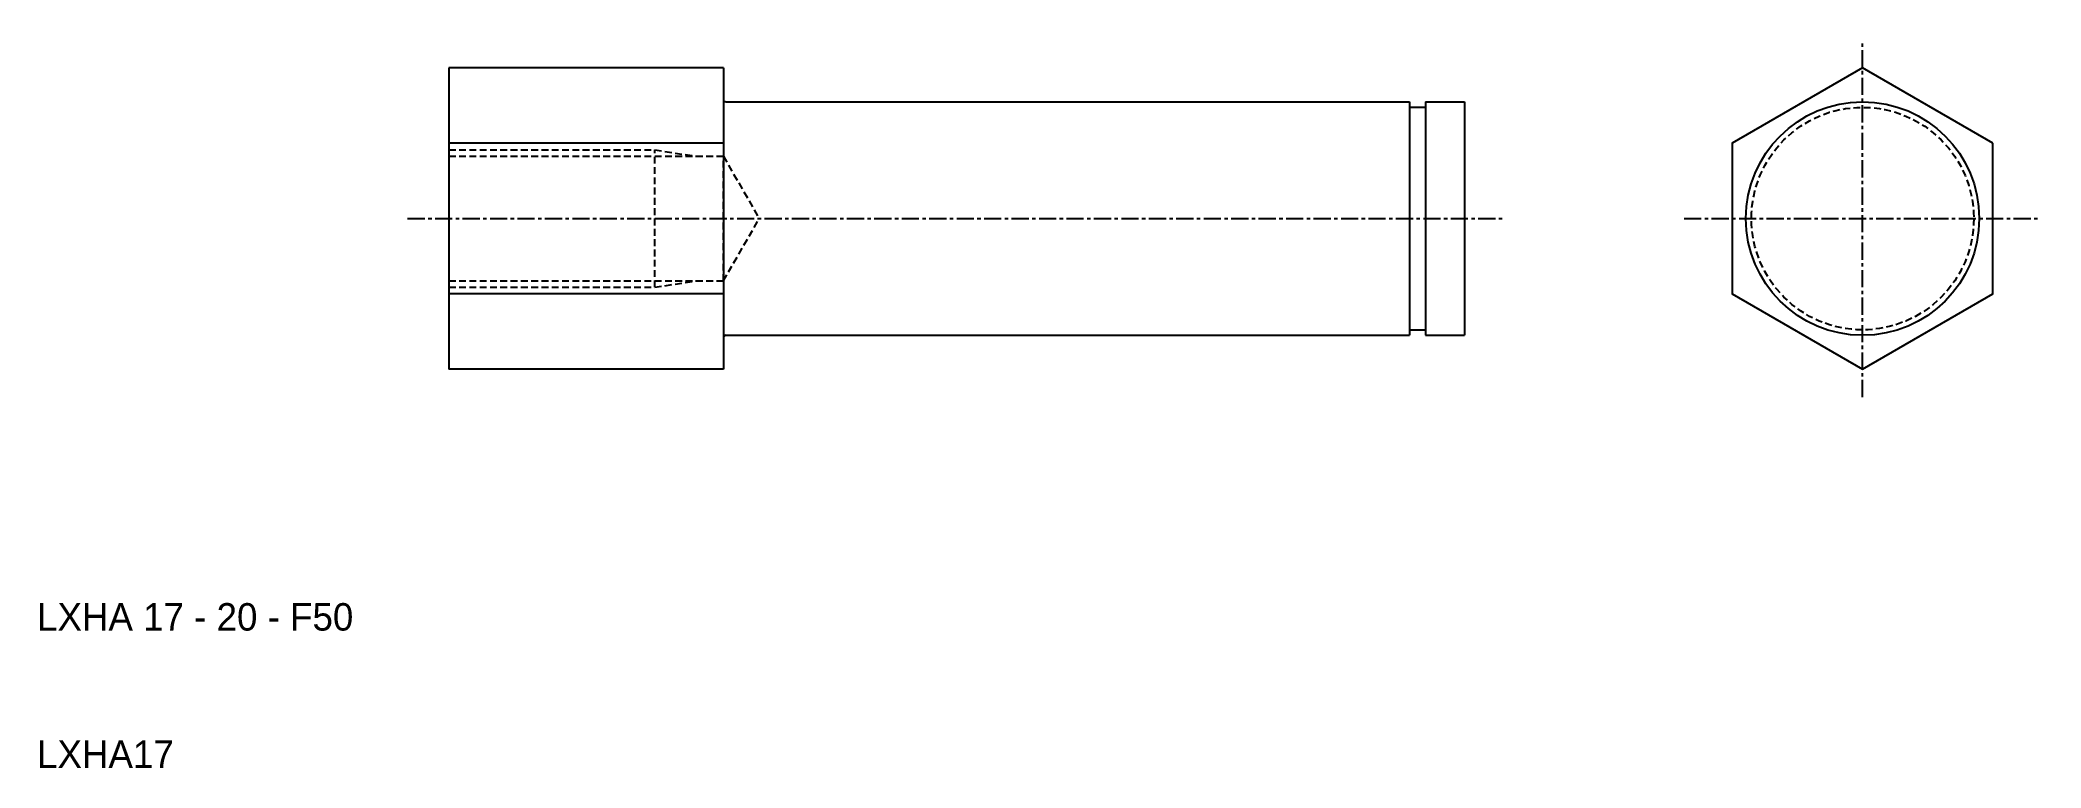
# Model space of a CAD drawing. Extents: x 92 to 238, y 3 to 56.
import ezdxf

# ---------------------------------------------------------------- set-up
doc = ezdxf.new("R2010")
doc.units = 0
doc.linetypes.add('CENTER', pattern=[2, 1.25, -0.25, 0.25, -0.25])
doc.linetypes.add('DASHED', pattern=[0.75, 0.5, -0.25])
doc.layers.get('0').update_dxf_attribs({"linetype": 'CONTINUOUS'})
doc.layers.add('CENTER', color=1, linetype='CENTER')

msp = doc.modelspace()

# ---------------------------------------------------------------- linework, layer by layer
at = {"color": 7, "linetype": 'CONTINUOUS'}
for p, q in [((121.57, 54.12), (121.57, 32.18)), ((141.57, 54.12), (121.57, 54.12)), ((141.57, 54.12), (141.57, 47.69)), ((141.57, 51.85), (141.57, 34.45)), ((141.77, 51.65), (191.57, 51.65)), ((191.57, 51.65), (191.57, 51.3)), ((191.57, 51.3), (191.57, 35)), ((191.57, 51.25), (192.72, 51.25)), ((192.72, 51.65), (195.57, 51.65)), ((192.72, 51.65), (192.72, 51.3)), ((192.72, 51.3), (192.72, 35)), ((195.57, 51.65), (195.57, 34.65)), ((141.57, 48.63), (121.57, 48.63)), ((141.57, 38.61), (141.57, 32.18)), ((141.57, 37.66), (121.57, 37.66)), ((191.57, 35.05), (192.72, 35.05)), ((191.57, 35), (191.57, 34.65)), ((192.72, 35), (192.72, 34.65)), ((141.77, 34.65), (191.57, 34.65)), ((192.72, 34.65), (195.57, 34.65)), ((141.57, 32.18), (121.57, 32.18))]:
    msp.add_line(p, q, dxfattribs=at)
at = {"color": 3, "linetype": 'DASHED'}
for p, q in [((121.57, 48.15), (136.57, 48.15)), ((136.57, 38.15), (136.57, 48.15)), ((136.57, 48.15), (139.57, 47.69)), ((121.57, 47.69), (141.57, 47.69)), ((141.57, 38.61), (141.57, 47.69)), ((141.57, 47.69), (144.19, 43.15)), ((141.57, 38.61), (144.19, 43.15)), ((121.57, 38.61), (141.57, 38.61)), ((121.57, 38.15), (136.57, 38.15)), ((136.57, 38.15), (139.57, 38.61))]:
    msp.add_line(p, q, dxfattribs=at)
at = {"color": 7, "linetype": 'CONTINUOUS'}
msp.add_lwpolyline([(234.07, 48.63), (224.57, 54.12), (215.07, 48.63), (215.07, 37.66), (224.57, 32.18), (234.07, 37.66)], close=True, dxfattribs=at)
msp.add_circle((224.57, 43.15), 8.5, dxfattribs=at)
at = {"color": 3, "linetype": 'DASHED'}
msp.add_circle((224.57, 43.15), 8.1, dxfattribs=at)
at = {"color": 7, "linetype": 'CONTINUOUS'}
for centre, start, end in [((141.77, 51.85), 180, 270), ((141.77, 34.45), 90, 180)]:
    msp.add_arc(centre, 0.2, start, end, dxfattribs=at)
at = {"layer": 'CENTER', "color": 1, "linetype": 'CENTER'}
for p, q in [((224.57, 30.15), (224.57, 56.15)), ((118.57, 43.15), (198.57, 43.15)), ((211.57, 43.15), (237.57, 43.15))]:
    msp.add_line(p, q, dxfattribs=at)

# ---------------------------------------------------------------- texts
at = {"color": 7, "linetype": 'CONTINUOUS'}
for s, p in [('LXHA 17 - 20 - F50', (91.57, 13.15)), ('LXHA17', (91.57, 3.15))]:
    msp.add_text(s, height=2, dxfattribs=at).set_placement(p)

doc.saveas('drawing.dxf')
